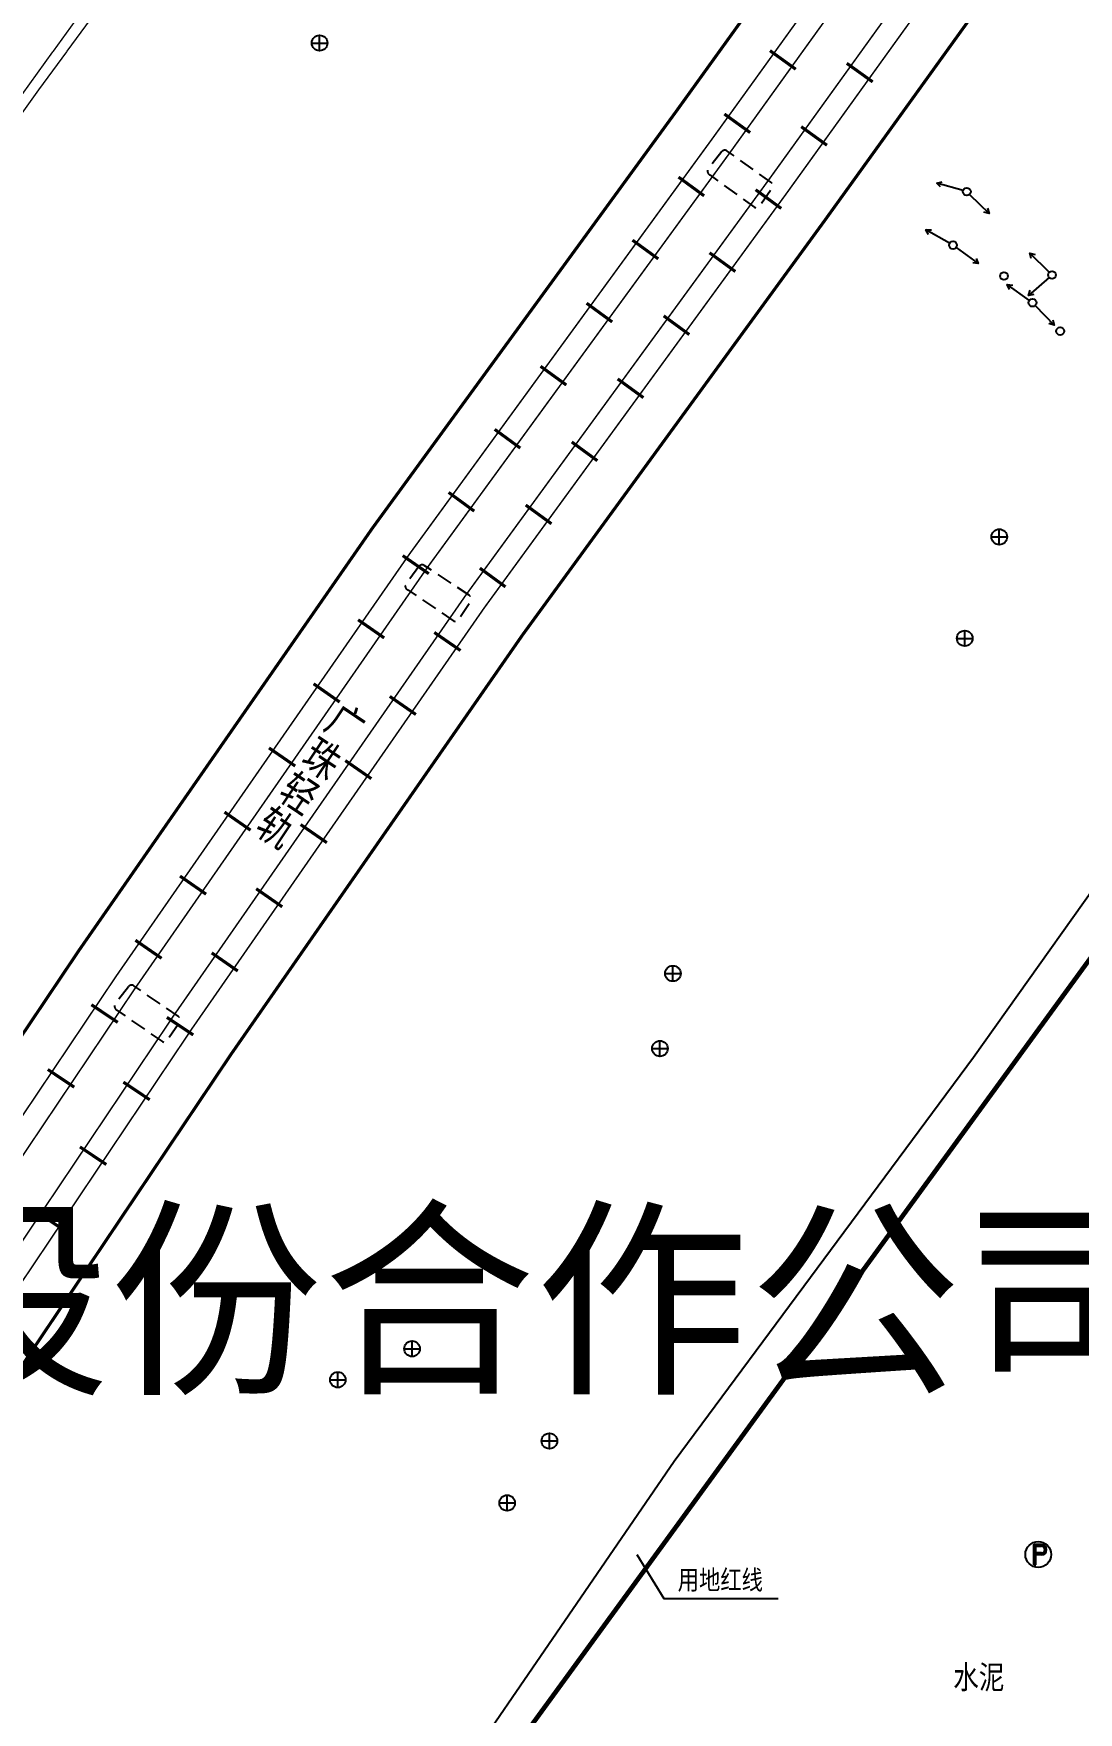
# Model space of a CAD drawing. Extents: x 396500 to 398250, y 1005980 to 1008200.
# Drawn here: x 397101.1 to 397168.1, y 1006893.6 to 1007001.1 of the extents above; entities that cross this region are included whole.
import ezdxf
from ezdxf.enums import TextEntityAlignment as Align

# ---------------------------------------------------------------- set-up
doc = ezdxf.new("R2010")
doc.units = 0
doc.header["$LTSCALE"] = 0.5
doc.linetypes.add('X2', pattern=[10, 8, -2])
doc.linetypes.add('X5', pattern=[3, 2, -1])
doc.layers.get('0').update_dxf_attribs({"linetype": 'CONTINUOUS'})
for name, color, linetype in [('DLSS', 4, 'CONTINUOUS'), ('DMTZ', 3, 'CONTINUOUS'), ('GXYZ', 2, 'CONTINUOUS'), ('ZBTZ', 3, 'CONTINUOUS'), ('用地红线', 1, 'CONTINUOUS')]:
    doc.layers.add(name, color=color, linetype=linetype)
doc.layers.add('绘图层', color=6, linetype='CONTINUOUS', lineweight=5)
doc.styles.add('正等线体', font='simhei.ttf')
doc.styles.add('粗等线体', font='simhei.ttf')
doc.styles.add('细等线体', font='长等线体_0.TTF', dxfattribs={"width": 0.8})
doc.linetypes.add('10422', pattern='A,2,[150,AAA.SHX,S=1,R=0,X=0,Y=1],2,[177,AAA.SHX,S=1,R=0,X=0,Y=0.8],1e-09', length=4)
doc.linetypes.add('1161', pattern='A,0,[149,AAA.SHX,S=0.15,R=0,X=0,Y=0],-1.6', length=1.6)

# ---------------------------------------------------------------- blocks, each defined once
blk = doc.blocks.new('gc013b')
at = {"linetype": 'Continuous'}
blk.add_line((0.5, 0), (4, 0), dxfattribs=at)
at = {"linetype": 'Continuous', "flags": 128}
blk.add_lwpolyline([(3.39, 0.35), (4, 0), (3.39, -0.35)], dxfattribs=at)
blk = doc.blocks.new('gc170')
at = {"linetype": 'Continuous'}
blk.add_circle((0, 0), 0.5, dxfattribs=at)
blk = doc.blocks.new('gc043')
for p, q in [((-1, 0), (1, 0)), ((0, -1), (0, 1))]:
    blk.add_line(p, q)
blk.add_circle((0, 0), 1)
blk = doc.blocks.new('*U93')
at = {"linetype": 'Continuous'}
for points in [[(0.4, 1.3), (0.4, 1.05), (0.55, 1.28)], [(0.55, 1.28), (0.4, 1.05), (0.69, 1.23)], [(0.69, 1.23), (0.4, 1.05), (0.82, 1.15)], [(0.82, 1.15), (0.4, 1.05), (0.93, 1.04)], [(0.4, 1.05), (0.51, 1.03), (0.93, 1.04)], [(0.51, 0.21), (0.4, 0.2), (0.93, 0.2)], [(0.4, 0.2), (0.4, -0.05), (0.82, 0.09)], [(0.93, 0.2), (0.4, 0.2), (0.82, 0.09)], [(0.82, 0.09), (0.4, -0.05), (0.69, 0.01)], [(0.69, 0.01), (0.4, -0.05), (0.55, -0.04)], [(0.93, 1.04), (0.51, 1.03), (1.01, 0.91)], [(0.51, 1.03), (0.61, 0.99), (1.01, 0.91)], [(0.61, 0.25), (0.51, 0.21), (0.93, 0.2)], [(0.61, 0.99), (0.7, 0.92), (1.01, 0.91)], [(0.7, 0.32), (0.61, 0.25), (0.93, 0.2)], [(0.7, 0.92), (0.77, 0.83), (1.01, 0.91)], [(0.77, 0.41), (0.7, 0.32), (1.01, 0.33)], [(1.01, 0.33), (0.7, 0.32), (0.93, 0.2)], [(1.01, 0.91), (0.77, 0.83), (1.06, 0.77)], [(0.77, 0.83), (0.81, 0.73), (1.06, 0.77)], [(0.81, 0.51), (0.77, 0.41), (1.06, 0.47)], [(1.06, 0.47), (0.77, 0.41), (1.01, 0.33)], [(1.06, 0.77), (0.81, 0.73), (1.07, 0.62)], [(0.81, 0.73), (0.82, 0.62), (1.07, 0.62)], [(1.07, 0.62), (0.81, 0.51), (1.06, 0.47)], [(0.82, 0.62), (0.81, 0.51), (1.07, 0.62)]]:
    blk.add_solid(points, dxfattribs=at)
blk = doc.blocks.new('*U92')
at = {"linetype": 'Continuous'}
for points in [[(-0.58, 1.17), (0.4, 1.3), (-0.45, 1.3)], [(-0.58, 1.17), (-0.45, 1.3), (-0.58, 1.3)], [(0.4, 1.3), (-0.58, 1.17), (0.4, 1.05)], [(-0.58, 1.17), (-0.33, 1.05), (0.4, 1.05)], [(-0.58, 1.17), (-0.58, -1.33), (-0.33, 1.05)], [(-0.33, 1.05), (-0.58, -1.33), (-0.33, -1.33)]]:
    blk.add_solid(points, dxfattribs=at)
blk = doc.blocks.new('*U91')
at = {"linetype": 'Continuous', "extrusion": (0, 0, -1)}
for points in [[(-0.04, 0.07), (0.33, -0.05), (0.33, 0.2)], [(-0.04, 0.07), (0.33, 0.2), (-0.4, 0.2)], [(-0.04, 0.07), (-0.4, -0.05), (0.33, -0.05)], [(-0.04, 0.07), (-0.4, 0.2), (-0.4, -0.05)]]:
    blk.add_solid(points, dxfattribs=at)
blk = doc.blocks.new('gc297')
for p, q in [((-0.58, 1.17), (-0.58, 1.3)), ((-0.58, 1.3), (-0.45, 1.3)), ((-0.58, -1.33), (-0.58, 1.17)), ((-0.45, 1.3), (0.4, 1.3)), ((-0.33, 1.05), (0.4, 1.05)), ((-0.33, -1.33), (-0.33, 1.05)), ((0.4, 0.2), (-0.33, 0.2)), ((-0.33, -0.05), (-0.33, 0.2)), ((0.4, 1.3), (0.4, 1.05)), ((0.4, 1.3), (0.4, 1.05)), ((0.4, 0.2), (0.4, -0.05)), ((0.4, 0.2), (0.4, -0.05)), ((0.4, 0.2), (0.4, -0.05)), ((-0.58, -1.33), (-0.33, -1.33)), ((0.4, -0.05), (-0.33, -0.05))]:
    blk.add_line(p, q)
blk.add_circle((0, 0), 1.65)
for radius in [0.675, 0.425]:
    blk.add_arc((0.4, 0.62), radius, 270, 90)
at = {"linetype": 'Continuous'}
for name in ['*U92', '*U91', '*U93']:
    blk.add_blockref(name, (0, 0), dxfattribs=at)

msp = doc.modelspace()

# ---------------------------------------------------------------- linework, layer by layer
at = {"layer": 'DLSS', "linetype": 'Continuous', "const_width": 0.2, "elevation": -27.35, "flags": 128}
for points in [[(397244, 1007130), (397241.16, 1007126.46), (397220.77, 1007100.62), (397201.13, 1007074.77), (397180.38, 1007048.99), (397161.18, 1007022.36), (397145.07, 1007000)], [(397159.62, 1007000), (397170.75, 1007015.45), (397189.77, 1007041.83), (397210.43, 1007067.49), (397230.11, 1007093.39), (397250, 1007118.61)], [(397145.07, 1007000), (397142.24, 1006996.07), (397122.82, 1006969.43), (397104.02, 1006942.38), (397084.53, 1006913.36), (397067.91, 1006887.66), (397045.23, 1006851.35), (397019.98, 1006808.99), (397014.84, 1006800)], [(397028.44, 1006800), (397030.17, 1006803.04), (397055.31, 1006845.2), (397077.87, 1006881.33), (397094.38, 1006906.86), (397113.76, 1006935.72), (397132.44, 1006962.59), (397151.8, 1006989.14), (397159.62, 1007000)]]:
    msp.add_lwpolyline(points, dxfattribs=at)
at = {"layer": 'DLSS', "color": 7, "linetype": 'X2', "const_width": 0.1, "elevation": -27.35, "flags": 128}
for points in [[(397247.71, 1007130), (397243.43, 1007124.65), (397223.07, 1007098.84), (397203.42, 1007072.98), (397182.68, 1007047.23), (397163.53, 1007020.66), (397148.65, 1007000)], [(397155.92, 1007000), (397168.32, 1007017.21), (397187.38, 1007043.65), (397208.07, 1007069.34), (397227.74, 1007095.23), (397248.06, 1007120.99), (397250, 1007123.41)], [(397148.65, 1007000), (397144.59, 1006994.37), (397125.18, 1006967.75), (397106.41, 1006940.74), (397086.95, 1006911.76), (397070.36, 1006886.1), (397047.71, 1006849.84), (397022.48, 1006807.53), (397018.18, 1006800)], [(397024.98, 1006800), (397027.58, 1006804.55), (397052.75, 1006846.76), (397075.34, 1006882.93), (397091.88, 1006908.51), (397111.29, 1006937.41), (397129.99, 1006964.33), (397149.37, 1006990.9), (397155.92, 1007000)]]:
    msp.add_lwpolyline(points, dxfattribs=at)
at = {"layer": 'DLSS', "linetype": 'X2', "const_width": 0.1, "elevation": -27.35, "flags": 128}
for points in [[(397249.55, 1007130), (397244.55, 1007123.76), (397224.2, 1007097.97), (397204.55, 1007072.09), (397183.83, 1007046.36), (397164.69, 1007019.82), (397150.41, 1007000)], [(397154.16, 1007000), (397167.15, 1007018.04), (397186.24, 1007044.52), (397206.94, 1007070.22), (397226.6, 1007096.11), (397246.94, 1007121.88), (397250, 1007125.71)], [(397150.41, 1007000), (397145.75, 1006993.52), (397126.35, 1006966.92), (397107.6, 1006939.93), (397088.15, 1006910.97), (397071.57, 1006885.33), (397048.93, 1006849.09), (397023.72, 1006806.8), (397019.84, 1006800)], [(397023.33, 1006800), (397026.34, 1006805.27), (397051.52, 1006847.51), (397074.13, 1006883.7), (397090.68, 1006909.3), (397110.1, 1006938.22), (397128.82, 1006965.16), (397148.21, 1006991.74), (397154.16, 1007000)]]:
    msp.add_lwpolyline(points, dxfattribs=at)
at = {"layer": 'DLSS', "linetype": 'Continuous', "const_width": 0.2, "flags": 128}
for points in [[(397149.95, 1006998.84), (397148.3, 1007000.03)], [(397153.22, 1006999.22), (397154.88, 1006998.03)], [(397147.03, 1006994.78), (397145.38, 1006995.97)], [(397150.3, 1006995.16), (397151.95, 1006993.97)], [(397144.08, 1006990.73), (397142.44, 1006991.93)], [(397147.38, 1006991.12), (397149.02, 1006989.92)], [(397141.14, 1006986.69), (397139.49, 1006987.89)], [(397144.43, 1006987.08), (397146.08, 1006985.88)], [(397138.19, 1006982.65), (397136.55, 1006983.85)], [(397141.49, 1006983.04), (397143.13, 1006981.84)], [(397135.25, 1006978.61), (397133.6, 1006979.81)], [(397138.54, 1006979), (397140.19, 1006977.8)], [(397132.3, 1006974.57), (397130.66, 1006975.77)], [(397135.6, 1006974.96), (397137.24, 1006973.76)], [(397129.35, 1006970.53), (397127.71, 1006971.73)], [(397132.65, 1006970.92), (397134.3, 1006969.72)], [(397126.44, 1006966.52), (397124.77, 1006967.68)], [(397129.71, 1006966.88), (397131.35, 1006965.68)], [(397123.58, 1006962.41), (397121.91, 1006963.57)], [(397126.79, 1006962.76), (397128.47, 1006961.6)], [(397120.73, 1006958.3), (397119.06, 1006959.47)], [(397123.94, 1006958.66), (397125.61, 1006957.5)], [(397117.88, 1006954.2), (397116.2, 1006955.36)], [(397121.09, 1006954.55), (397122.76, 1006953.39)], [(397115.02, 1006950.09), (397113.35, 1006951.25)], [(397118.23, 1006950.45), (397119.91, 1006949.29)], [(397112.17, 1006945.99), (397110.5, 1006947.15)], [(397115.38, 1006946.34), (397117.05, 1006945.18)], [(397109.32, 1006941.88), (397107.64, 1006943.04)], [(397112.53, 1006942.23), (397114.2, 1006941.07)], [(397106.51, 1006937.78), (397104.82, 1006938.91)], [(397109.66, 1006938.1), (397111.35, 1006936.97)], [(397103.72, 1006933.63), (397102.03, 1006934.76)], [(397106.87, 1006933.95), (397108.56, 1006932.82)], [(397104.09, 1006929.8), (397105.78, 1006928.67)], [(397101.3, 1006925.65), (397102.99, 1006924.52)]]:
    msp.add_lwpolyline(points, dxfattribs=at)
at = {"layer": 'DLSS', "linetype": 'X5', "flags": 128}
for points, elevation in [([(397145.21, 1006993.56), (397144.31, 1006992.41, 0.393156), (397144.44, 1006992.07), (397147.32, 1006989.98), (397147.43, 1006989.95), (397147.59, 1006990.04), (397148.46, 1006991.25), (397148.49, 1006991.35), (397148.43, 1006991.53), (397148.35, 1006991.61), (397145.55, 1006993.6, 0.399848)], 16.38), ([(397125.81, 1006966.99), (397124.95, 1006965.82, 0.393156), (397125.09, 1006965.48), (397128.05, 1006963.49), (397128.15, 1006963.46), (397128.31, 1006963.55), (397129.14, 1006964.79), (397129.17, 1006964.9), (397129.09, 1006965.08), (397129.02, 1006965.15), (397126.15, 1006967.05, 0.399848)], 15.76), ([(397107.19, 1006940.06), (397106.32, 1006938.9, 0.393156), (397106.46, 1006938.56), (397109.39, 1006936.53), (397109.49, 1006936.5), (397109.65, 1006936.59), (397110.49, 1006937.82), (397110.53, 1006937.93), (397110.45, 1006938.11), (397110.38, 1006938.18), (397107.54, 1006940.12, 0.399848)], 15.47)]:
    msp.add_lwpolyline(points, format="xyb", close=True, dxfattribs=dict(at, elevation=elevation))
at = {"layer": 'DMTZ', "linetype": '10422', "lineweight": 0}
for points in [[(397102.39, 1007000), (397106.83, 1007006.17), (397117.27, 1007020.48), (397117.94, 1007020.26)], [(397117.94, 1007020.26), (397112.2, 1007012.28), (397107.37, 1007005.61), (397103.25, 1007000)], [(397103.25, 1007000), (397103.22, 1006999.96), (397101.44, 1006997.52), (397091.02, 1006982.96), (397055.53, 1006930.97), (397047.84, 1006919.38), (397040.59, 1006908.5), (397041.34, 1006907.99), (397038.4, 1006903.71), (397037.68, 1006904.17), (397026.21, 1006885.98), (397025.72, 1006886.36)], [(397039.61, 1006908.46), (397047.21, 1006919.8), (397054.89, 1006931.39), (397078.55, 1006966.45), (397090.42, 1006983.32), (397100.39, 1006997.22), (397102.36, 1006999.96), (397102.39, 1007000)]]:
    msp.add_lwpolyline(points, dxfattribs=at)
at = {"layer": 'ZBTZ', "linetype": '1161', "flags": 128}
msp.add_lwpolyline([(397213.74, 1006958.99), (397205.31, 1006964.67), (397200.69, 1006965.96), (397197.06, 1006966.38), (397188.46, 1006961.09), (397182.49, 1006965.26), (397161.33, 1006935.52), (397142.16, 1006909.65), (397120.61, 1006878.22), (397100.62, 1006848.97), (397089.3, 1006831.08)], dxfattribs=at)
at = {"layer": '用地红线', "linetype": 'Continuous', "const_width": 0.3, "flags": 128}
msp.add_lwpolyline([(396896.97, 1006409.31, -0.090189), (397228.69, 1007024.03), (397387.8, 1007222.91), (397401.3, 1007212.11), (397426.33, 1007243.38), (397412.82, 1007254.19), (397549.49, 1007427.16), (397597.06, 1007408.49), (397590.11, 1007392.96), (397593.63, 1007391.18), (397580.3, 1007365.5), (397677.78, 1007288.14), (397658.98, 1007180.18), (397680.1, 1007163.58), (397691.21, 1007135.06, -0.057003), (397648.05, 1007084.95), (397357.5, 1006816.5, 0.141668), (397271.32, 1006673.86), (397185.66, 1006354.4)], format="xyb", dxfattribs=at)
at = {"layer": '用地红线', "linetype": 'Continuous', "flags": 128}
msp.add_lwpolyline([(397139.76, 1006903.68), (397141.49, 1006900.87), (397148.82, 1006900.87)], dxfattribs=at)

# ---------------------------------------------------------------- block references
at = {"layer": 'DLSS', "linetype": 'Continuous', "xscale": 0.5, "yscale": 0.5}
msp.add_blockref('gc297', (397165.49, 1006903.69), dxfattribs=at)
at = {"layer": 'GXYZ', "linetype": 'Continuous', "xscale": 0.5, "yscale": 0.5}
for name, p in [('gc043', (397119.44, 1007000.52, 15.59)), ('gc170', (397160.91, 1006991)), ('gc170', (397160.03, 1006987.57)), ('gc170', (397163.29, 1006985.59)), ('gc170', (397166.37, 1006985.66)), ('gc170', (397165.12, 1006983.88)), ('gc170', (397166.89, 1006982.06)), ('gc043', (397162.99, 1006968.88, 15.41)), ('gc043', (397160.78, 1006962.38, 15.63)), ('gc043', (397142.08, 1006940.91, 15.39)), ('gc043', (397141.25, 1006936.1, 15.51)), ('gc043', (397125.37, 1006916.87, 15.45)), ('gc043', (397120.61, 1006914.88, 15.47)), ('gc043', (397134.17, 1006910.96, 16.06)), ('gc043', (397131.46, 1006906.99, 16.19))]:
    msp.add_blockref(name, p, dxfattribs=at)
for p, rotation in [((397160.91, 1006991), 164.0489753102894), ((397160.91, 1006991), 315.6110653862267), ((397160.03, 1006987.57), 150.6452153221955), ((397160.03, 1006987.57), 324.0636367359368), ((397166.37, 1006985.66), 135.6110653862266), ((397165.12, 1006983.88), 144.063636701591), ((397166.37, 1006985.66), 220.8992391860717), ((397165.12, 1006983.88), 314.0842265765294)]:
    msp.add_blockref('gc013b', p, dxfattribs=dict(at, rotation=rotation))

# ---------------------------------------------------------------- texts
at = {"layer": 'DLSS', "linetype": 'Continuous', "style": '细等线体', "width": 0.8}
msp.add_text('水泥', height=1.5, dxfattribs=at).set_placement((397161.68, 1006895.86), align=Align.MIDDLE)
at = {"layer": 'DLSS', "linetype": 'Continuous', "insert": (397120.76, 1006958.33), "char_height": 2, "width": 0.8, "attachment_point": 1, "rotation": 326.1236, "line_spacing_factor": 0.8, "style": '正等线体'}
msp.add_mtext('{\\W0.8;广珠轻轨}', dxfattribs=at)
at = {"layer": '用地红线', "linetype": 'Continuous', "insert": (397142.39, 1006902.69), "char_height": 1.25, "attachment_point": 1, "style": '细等线体'}
msp.add_mtext_dynamic_manual_height_columns('用地红线', width=3.9803, gutter_width=1, heights=[0], dxfattribs=at).dxf.set("width", 9.1618)
at = {"layer": '绘图层', "color": 1, "linetype": 'Continuous', "style": '粗等线体'}
msp.add_text('珠海市香洲东坑股份合作公司叠加图5', height=10, dxfattribs=at).set_placement((397109.4, 1006920.2), align=Align.MIDDLE)

doc.saveas('drawing.dxf')
